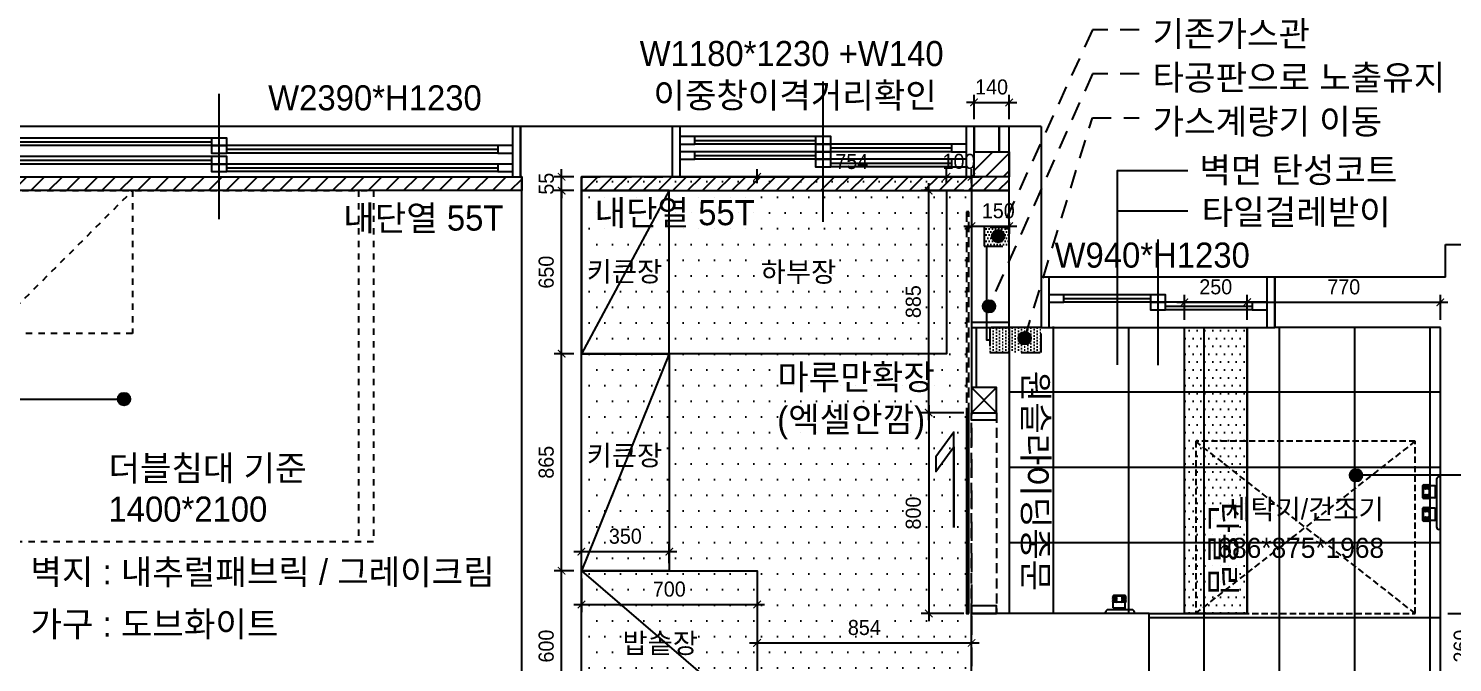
# Model space of a CAD drawing. Header units: inches. Extents: x 4374 to 164780, y 597 to 50243.
# Drawn here: x 9867 to 15540, y 30355 to 32881 of the extents above; entities that cross this region are included whole.
import ezdxf

# ---------------------------------------------------------------- set-up
doc = ezdxf.new("R2010")
doc.units = ezdxf.units.IN
doc.header["$LTSCALE"] = 50
doc.header["$MEASUREMENT"] = 0
doc.header["$PDSIZE"] = 700.071425
for name, pattern in [('DASHED', [0.75, 0.5, -0.25]), ('DASHEDX2', [1.5, 1, -0.5]), ('DH-HID2', [1.2, 0.8, -0.4]), ('HID', [2.5, 1.5, -1]), ('HID2', [1, 0.5, -0.5])]:
    doc.linetypes.add(name, pattern=pattern)
for name, color, linetype in [('0-ELC TEXT', 7, 'Continuous'), ('03-WAL NEW', 3, 'Continuous'), ('04-WIN', 4, 'Continuous'), ('06-FUR', 6, 'Continuous'), ('07-DIM WAL', 5, 'Continuous'), ('08-HAT', 8, 'Continuous'), ('3.기호.계단선', 30, 'Continuous'), ('CO-DOOR', 8, 'Continuous'), ('fin', 5, 'Continuous'), ('FUR', 8, 'DASHED'), ('Layer 1', 7, 'Continuous'), ('도면층2', 2, 'Continuous'), ('도면층4', 4, 'Continuous'), ('도면층5', 5, 'Continuous')]:
    doc.layers.add(name, color=color, linetype=linetype)
doc.styles.add('HY 울릉도 L', font='')
doc.styles.add('코레일둥고', font='Korail_Round_Gothic_Medium.ttf')
doc.styles.get('HY 울릉도 L').set_extended_font_data('HY울릉도L')
doc.dimstyles.new('30', dxfattribs={"dimscale": 30, "dimtxt": 2, "dimasz": 1, "dimexe": 1, "dimexo": 1, "dimgap": 1, "dimtad": 1, "dimdec": 0, "dimrnd": 0.05, "dimdsep": 46, "dimlunit": 6, "dimtxsty": 'HY 울릉도 L', "dimblk": 'ARCHTICK', "dimcen": 2.5, "dimdle": 1, "dimclrd": 133, "dimclre": 133, "dimclrt": 30, "dimadec": 0, "dimazin": 0, "dimtfac": 1, "dimtdec": 0, "dimtix": 1, "dimtmove": 2, "dimatfit": 3, "dimldrblk": 'ARCHTICK', "dimfxl": 0, "dimlwd": -1, "dimlwe": -1, "dimarcsym": 0})
pattern_1 = [(45, (25350.41, 14333.41), (-35.35534, 35.35534), [])]

# ---------------------------------------------------------------- blocks, each defined once
blk = doc.blocks.new('A$C004A4CAE')
at = {"layer": 'fin', "color": 6}
for p, q in [((36, 69), (36, 70)), ((84, 69), (36, 69)), ((51, 63), (36, 63)), ((51, 57), (36, 57)), ((82, 72), (38, 72)), ((84, 63), (69, 63)), ((84, 57), (69, 57)), ((84, 69), (84, 70)), ((126, 69), (126, 70)), ((174, 69), (126, 69)), ((141, 63), (126, 63)), ((141, 57), (126, 57)), ((172, 72), (128, 72)), ((174, 63), (159, 63)), ((174, 57), (159, 57)), ((174, 69), (174, 70)), ((0, 0), (0, 5)), ((200, 15), (10, 15)), ((51, 51), (36, 51)), ((36, 23), (36, 45)), ((84, 45), (36, 45)), ((82, 21), (38, 21)), ((43, 15), (43, 21)), ((84, 51), (69, 51)), ((77, 15), (77, 21)), ((84, 23), (84, 45)), ((141, 51), (126, 51)), ((174, 45), (126, 45)), ((126, 23), (126, 45)), ((172, 21), (128, 21)), ((133, 15), (133, 21)), ((174, 51), (159, 51)), ((167, 15), (167, 21)), ((174, 23), (174, 45)), ((210, 0), (210, 5))]:
    blk.add_line(p, q, dxfattribs=at)
for centre, radius, start, end in [((36, 66), 3, 90, 270), ((36, 60), 3, 90, 270), ((36, 54), 3, 90, 270), ((38, 70), 2, 90, 180), ((51, 66), 3, 90, 270), ((51, 60), 3, 90, 270), ((51, 54), 3, 90, 270), ((69, 66), 3, 270, 90), ((69, 60), 3, 270, 90), ((69, 54), 3, 270, 90), ((82, 70), 2, 0, 90), ((84, 66), 3, 270, 90), ((84, 60), 3, 270, 90), ((84, 54), 3, 270, 90), ((126, 66), 3, 90, 270), ((126, 60), 3, 90, 270), ((126, 54), 3, 90, 270), ((128, 70), 2, 90, 180), ((141, 66), 3, 90, 270), ((141, 60), 3, 90, 270), ((141, 54), 3, 90, 270), ((159, 66), 3, 270, 90), ((159, 60), 3, 270, 90), ((159, 54), 3, 270, 90), ((172, 70), 2, 0, 90), ((174, 66), 3, 270, 90), ((174, 60), 3, 270, 90), ((174, 54), 3, 270, 90), ((10, 5), 10, 90, 180), ((36, 48), 3, 90, 270), ((38, 23), 2, 180, 270), ((51, 48), 3, 90, 270), ((69, 48), 3, 270, 90), ((82, 23), 2, 270, 0), ((84, 48), 3, 270, 90), ((126, 48), 3, 90, 270), ((128, 23), 2, 180, 270), ((141, 48), 3, 90, 270), ((159, 48), 3, 270, 90), ((172, 23), 2, 270, 0), ((174, 48), 3, 270, 90), ((200, 5), 10, 0, 90)]:
    blk.add_arc(centre, radius, start, end, dxfattribs=at)
blk = doc.blocks.new('floor')
at = {"layer": 'fin', "color": 6}
for p, q in [((-35932.6, 9946.2), (-35932.6, 9947.2)), ((-35884.6, 9946.2), (-35932.6, 9946.2)), ((-35917.6, 9940.2), (-35932.6, 9940.2)), ((-35917.6, 9934.2), (-35932.6, 9934.2)), ((-35917.6, 9928.2), (-35932.6, 9928.2)), ((-35886.6, 9949.2), (-35930.6, 9949.2)), ((-35884.6, 9940.2), (-35899.6, 9940.2)), ((-35884.6, 9934.2), (-35899.6, 9934.2)), ((-35884.6, 9928.2), (-35899.6, 9928.2)), ((-35884.6, 9946.2), (-35884.6, 9947.2)), ((-35963, 9877.2), (-35963, 9882.2)), ((-35858.6, 9892.2), (-35953, 9892.2)), ((-35884.6, 9922.2), (-35932.6, 9922.2)), ((-35932.6, 9900.2), (-35932.6, 9922.2)), ((-35886.6, 9898.2), (-35930.6, 9898.2)), ((-35925.6, 9892.2), (-35925.6, 9898.2)), ((-35891.6, 9892.2), (-35891.6, 9898.2)), ((-35884.6, 9900.2), (-35884.6, 9922.2)), ((-35848.6, 9877.2), (-35848.6, 9882.2))]:
    blk.add_line(p, q, dxfattribs=at)
for centre, radius, start, end in [((-35932.6, 9943.2), 3, 90, 270), ((-35932.6, 9937.2), 3, 90, 270), ((-35932.6, 9931.2), 3, 90, 270), ((-35932.6, 9925.2), 3, 90, 270), ((-35930.6, 9947.2), 2, 90, 180), ((-35917.6, 9943.2), 3, 90, 270), ((-35917.6, 9937.2), 3, 90, 270), ((-35917.6, 9931.2), 3, 90, 270), ((-35917.6, 9925.2), 3, 90, 270), ((-35899.6, 9943.2), 3, 270, 90), ((-35899.6, 9937.2), 3, 270, 90), ((-35899.6, 9931.2), 3, 270, 90), ((-35899.6, 9925.2), 3, 270, 90), ((-35886.6, 9947.2), 2, 0, 90), ((-35884.6, 9943.2), 3, 270, 90), ((-35884.6, 9937.2), 3, 270, 90), ((-35884.6, 9931.2), 3, 270, 90), ((-35884.6, 9925.2), 3, 270, 90), ((-35953, 9882.2), 10, 90, 180), ((-35930.6, 9900.2), 2, 180, 270), ((-35886.6, 9900.2), 2, 270, 0), ((-35858.6, 9882.2), 10, 0, 90)]:
    blk.add_arc(centre, radius, start, end, dxfattribs=at)
at = {"layer": 'Layer 1'}
for p, q in [((-36347.4, 11017.2), (-36347.4, 9877.2)), ((-35399.4, 9877.2), (-35399.4, 11017.2)), ((-35789.4, 9877.2), (-35399.4, 9877.2))]:
    blk.add_line(p, q, dxfattribs=at)
at = {"layer": '도면층2'}
for p, q in [((-37689.4, 11817.2), (-38294.4, 11817.2)), ((-38294.4, 11817.2), (-38294.4, 11617.2)), ((-37689.4, 11817.2), (-37689.4, 11617.2)), ((-36219.4, 11817.2), (-36347.4, 11817.2)), ((-36347.4, 11017.2), (-36347.4, 11817.2)), ((-36219.4, 11817.2), (-36219.4, 11017.2)), ((-38289.4, 11617.2), (-38294.4, 11617.2)), ((-38289.4, 8977.2), (-38289.4, 11617.2)), ((-37689.4, 11617.2), (-38051.4, 11617.2)), ((-38051.4, 8977.2), (-38051.4, 11617.2)), ((-34609.4, 11347.2), (-34609.4, 11347.2)), ((-34609.4, 11347.2), (-34429.4, 11347.2)), ((-34609.4, 11217.2), (-34609.4, 11347.2)), ((-34609.4, 11217.2), (-35289.4, 11217.2)), ((-35289.4, 11217.2), (-35289.4, 11017.2)), ((-36219.4, 11017.2), (-36347.4, 11017.2)), ((-34629.4, 11017.2), (-35289.4, 11017.2)), ((-34629.4, 9617.2), (-34629.4, 11017.2)), ((-35789.4, 9877.2), (-36497.4, 9877.2)), ((-36497.4, 9327.2), (-36497.4, 9877.2)), ((-35789.4, 9617.2), (-35789.4, 9877.2))]:
    blk.add_line(p, q, dxfattribs=at)
at = {"layer": '도면층4'}
for p, q in [((-37088.4, 11497.2), (-37088.4, 11997.2)), ((-39494.4, 11448), (-39494.4, 11948)), ((-37088.4, 11437.2), (-37088.4, 11937.2)), ((-38294.4, 11817.2), (-40694.4, 11817.2)), ((-38324.4, 11617.2), (-38324.4, 11817.2)), ((-38294.4, 11617.2), (-38294.4, 11817.2)), ((-36487.4, 11817.2), (-37689.4, 11817.2)), ((-37689.4, 11817.2), (-37689.4, 11617.2)), ((-37659.4, 11817.2), (-37659.4, 11617.2)), ((-36517.4, 11617.2), (-36517.4, 11817.2)), ((-36487.4, 11617.2), (-36487.4, 11817.2)), ((-40604.4, 11756.8), (-39524.4, 11756.8)), ((-37599.4, 11762.2), (-37118.4, 11762.2)), ((-39464.4, 11726.8), (-38384.4, 11726.8)), ((-37599.4, 11702.2), (-37118.4, 11702.2)), ((-37058.4, 11732.2), (-36577.4, 11732.2)), ((-40604.4, 11683), (-39524.4, 11683)), ((-39464.4, 11653), (-38384.4, 11653)), ((-37058.4, 11672.2), (-36577.4, 11672.2)), ((-40694.4, 11617.2), (-38294.4, 11617.2)), ((-37689.4, 11617.2), (-36487.4, 11617.2)), ((-35754.4, 10867.2), (-35754.4, 11367.2)), ((-35289.4, 11217.2), (-36219.4, 11217.2)), ((-36219.4, 11217.2), (-36219.4, 11017.2)), ((-36189.4, 11217.2), (-36189.4, 11017.2)), ((-35319.4, 11017.2), (-35319.4, 11217.2)), ((-35289.4, 11017.2), (-35289.4, 11217.2)), ((-36129.4, 11132.2), (-35784.4, 11132.2)), ((-35724.4, 11102.2), (-35379.4, 11102.2)), ((-36219.4, 11017.2), (-35289.4, 11017.2))]:
    blk.add_line(p, q, dxfattribs=at)
for points in [[(-36487.4, 11717.2), (-36387.4, 11717.2), (-36387.4, 11817.2), (-36487.4, 11817.2)], [(-36387.4, 11717.2), (-36347.4, 11717.2), (-36347.4, 11817.2), (-36387.4, 11817.2)], [(-39524.4, 11771.8), (-39524.4, 11741.8), (-39464.4, 11741.8), (-39464.4, 11771.8)], [(-37659.4, 11777.2), (-37659.4, 11747.2), (-37599.4, 11747.2), (-37599.4, 11777.2)], [(-37118.4, 11777.2), (-37118.4, 11747.2), (-37058.4, 11747.2), (-37058.4, 11777.2)], [(-37118.4, 11747.2), (-37118.4, 11717.2), (-37058.4, 11717.2), (-37058.4, 11747.2)], [(-36577.4, 11747.2), (-36577.4, 11717.2), (-36517.4, 11717.2), (-36517.4, 11747.2)], [(-39524.4, 11741.8), (-39524.4, 11711.8), (-39464.4, 11711.8), (-39464.4, 11741.8)], [(-39524.4, 11698), (-39524.4, 11668), (-39464.4, 11668), (-39464.4, 11698)], [(-38384.4, 11741.8), (-38384.4, 11711.8), (-38324.4, 11711.8), (-38324.4, 11741.8)], [(-37659.4, 11717.2), (-37659.4, 11687.2), (-37599.4, 11687.2), (-37599.4, 11717.2)], [(-37118.4, 11717.2), (-37118.4, 11687.2), (-37058.4, 11687.2), (-37058.4, 11717.2)], [(-37118.4, 11687.2), (-37118.4, 11657.2), (-37058.4, 11657.2), (-37058.4, 11687.2)], [(-36577.4, 11687.2), (-36577.4, 11657.2), (-36517.4, 11657.2), (-36517.4, 11687.2)], [(-39524.4, 11668), (-39524.4, 11638), (-39464.4, 11638), (-39464.4, 11668)], [(-38384.4, 11668), (-38384.4, 11638), (-38324.4, 11638), (-38324.4, 11668)], [(-36189.4, 11147.2), (-36189.4, 11117.2), (-36129.4, 11117.2), (-36129.4, 11147.2)], [(-35784.4, 11147.2), (-35784.4, 11117.2), (-35724.4, 11117.2), (-35724.4, 11147.2)], [(-35784.4, 11117.2), (-35784.4, 11087.2), (-35724.4, 11087.2), (-35724.4, 11117.2)], [(-35379.4, 11117.2), (-35379.4, 11087.2), (-35319.4, 11087.2), (-35319.4, 11117.2)]]:
    blk.add_lwpolyline(points, close=True, dxfattribs=at)
at = {"layer": '도면층5'}
for p, q in [((-39524.4, 11771.8), (-40604.4, 11771.8)), ((-37118.4, 11777.2), (-37599.4, 11777.2)), ((-37118.4, 11747.2), (-37599.4, 11747.2)), ((-36577.4, 11747.2), (-37058.4, 11747.2)), ((-39524.4, 11741.8), (-40604.4, 11741.8)), ((-39524.4, 11698), (-40604.4, 11698)), ((-38384.4, 11741.8), (-39464.4, 11741.8)), ((-38384.4, 11711.8), (-39464.4, 11711.8)), ((-37118.4, 11717.2), (-37599.4, 11717.2)), ((-37118.4, 11687.2), (-37599.4, 11687.2)), ((-36577.4, 11717.2), (-37058.4, 11717.2)), ((-36577.4, 11687.2), (-37058.4, 11687.2)), ((-39524.4, 11668), (-40604.4, 11668)), ((-38384.4, 11668), (-39464.4, 11668)), ((-38384.4, 11638), (-39464.4, 11638)), ((-36577.4, 11657.2), (-37058.4, 11657.2)), ((-35784.4, 11147.2), (-36129.4, 11147.2)), ((-35784.4, 11117.2), (-36129.4, 11117.2)), ((-35379.4, 11117.2), (-35724.4, 11117.2)), ((-35379.4, 11087.2), (-35724.4, 11087.2))]:
    blk.add_line(p, q, dxfattribs=at)
at = {"rotation": 90}
blk.add_blockref('A$C004A4CAE', (-34629.4, 10212.2), dxfattribs=at)
blk = doc.blocks.new('_ArchTick')
at = {"color": 0, "linetype": 'ByBlock', "const_width": 0.15}
blk.add_lwpolyline([(-0.5, -0.5), (0.5, 0.5)], dxfattribs=at)
blk = doc.blocks.new('*D241')
at = {"color": 133}
for p, q in [((13633.9, 32586.4), (13603.9, 32586.4)), ((13633.9, 32520.1), (13633.9, 32616.4)), ((13633.9, 32586.4), (13773.9, 32586.4)), ((13773.9, 32520.1), (13773.9, 32616.4)), ((13773.9, 32586.4), (13803.9, 32586.4))]:
    blk.add_line(p, q, dxfattribs=at)
at = {"layer": 'Defpoints', "color": 0}
for p in [(13773.9, 32586.4), (13633.9, 32490.1), (13773.9, 32490.1)]:
    blk.add_point(p, dxfattribs=at)
at = {"color": 133, "xscale": 30, "yscale": 30, "zscale": 30}
blk.add_blockref('_ArchTick', (13633.9, 32586.4), dxfattribs=at)
at = {"color": 133, "xscale": 30, "yscale": 30, "zscale": 30, "rotation": 180}
blk.add_blockref('_ArchTick', (13773.9, 32586.4), dxfattribs=at)
at = {"color": 30, "insert": (13703.9, 32647.7), "char_height": 60, "attachment_point": 5, "style": 'HY 울릉도 L'}
blk.add_mtext('140', dxfattribs=at)
blk = doc.blocks.new('*D242')
at = {"layer": '07-DIM WAL', "color": 133}
for p, q in [((13623.9, 32108.9), (13623.9, 32063.1)), ((13773.9, 32108.9), (13773.9, 32063.1)), ((13593.9, 32093.1), (13803.9, 32093.1))]:
    blk.add_line(p, q, dxfattribs=at)
at = {"layer": 'Defpoints', "color": 0}
for p in [(13623.9, 32138.9), (13773.9, 32138.9), (13773.9, 32093.1)]:
    blk.add_point(p, dxfattribs=at)
at = {"layer": '07-DIM WAL', "color": 133, "xscale": 30, "yscale": 30, "zscale": 30, "rotation": 180}
blk.add_blockref('_ArchTick', (13623.9, 32093.1), dxfattribs=at)
at = {"layer": '07-DIM WAL', "color": 133, "xscale": 30, "yscale": 30, "zscale": 30}
blk.add_blockref('_ArchTick', (13773.9, 32093.1), dxfattribs=at)
at = {"layer": '07-DIM WAL', "color": 30, "insert": (13730.6, 32154.4), "char_height": 60, "attachment_point": 5, "style": 'HY 울릉도 L'}
blk.add_mtext('150', dxfattribs=at)
blk = doc.blocks.new('*D325')
at = {"layer": '07-DIM WAL', "color": 133}
for p, q in [((13453.5, 31380.1), (13453.5, 30520.1)), ((13593.9, 31350.1), (13423.5, 31350.1)), ((13593.9, 30550.1), (13423.5, 30550.1))]:
    blk.add_line(p, q, dxfattribs=at)
at = {"layer": 'Defpoints', "color": 0}
for p in [(13623.9, 31350.1), (13453.5, 30550.1), (13623.9, 30550.1)]:
    blk.add_point(p, dxfattribs=at)
at = {"layer": '07-DIM WAL', "color": 133, "xscale": 30, "yscale": 30, "zscale": 30}
for p, rotation in [((13453.5, 31350.1), 90), ((13453.5, 30550.1), 270)]:
    blk.add_blockref('_ArchTick', p, dxfattribs=dict(at, rotation=rotation))
at = {"layer": '07-DIM WAL', "color": 30, "insert": (13392.2, 30950.1), "char_height": 60, "attachment_point": 5, "rotation": 90, "style": 'HY 울릉도 L'}
blk.add_mtext('800', dxfattribs=at)
blk = doc.blocks.new('*D326')
at = {"layer": '07-DIM WAL', "color": 133}
for p, q in [((13593.9, 32235.1), (13423.5, 32235.1)), ((13453.5, 31320.1), (13453.5, 32265.1)), ((13593.9, 31350.1), (13423.5, 31350.1))]:
    blk.add_line(p, q, dxfattribs=at)
at = {"layer": 'Defpoints', "color": 0}
for p in [(13453.5, 32235.1), (13623.9, 32235.1), (13623.9, 31350.1)]:
    blk.add_point(p, dxfattribs=at)
at = {"layer": '07-DIM WAL', "color": 133, "xscale": 30, "yscale": 30, "zscale": 30}
for p, rotation in [((13453.5, 32235.1), 90), ((13453.5, 31350.1), 270)]:
    blk.add_blockref('_ArchTick', p, dxfattribs=dict(at, rotation=rotation))
at = {"layer": '07-DIM WAL', "color": 30, "insert": (13392.2, 31792.6), "char_height": 60, "attachment_point": 5, "rotation": 90, "style": 'HY 울릉도 L'}
blk.add_mtext('885', dxfattribs=at)
blk = doc.blocks.new('*D327')
at = {"layer": '07-DIM WAL', "color": 133}
for p, q in [((12739.9, 30432.6), (13653.9, 30432.6)), ((12769.9, 30412.6), (12769.9, 30402.6))]:
    blk.add_line(p, q, dxfattribs=at)
at = {"layer": 'Defpoints', "color": 0}
for p in [(12769.9, 30442.6), (13623.9, 30432.6), (13623.9, 30432.6)]:
    blk.add_point(p, dxfattribs=at)
at = {"layer": '07-DIM WAL', "color": 133, "xscale": 30, "yscale": 30, "zscale": 30, "rotation": 180}
blk.add_blockref('_ArchTick', (12769.9, 30432.6), dxfattribs=at)
at = {"layer": '07-DIM WAL', "color": 133, "xscale": 30, "yscale": 30, "zscale": 30}
blk.add_blockref('_ArchTick', (13623.9, 30432.6), dxfattribs=at)
at = {"layer": '07-DIM WAL', "color": 30, "insert": (13196.9, 30493.9), "char_height": 60, "attachment_point": 5, "style": 'HY 울릉도 L'}
blk.add_mtext('854', dxfattribs=at)
blk = doc.blocks.new('*D328')
at = {"layer": '07-DIM WAL', "color": 133}
for p, q in [((12039.9, 32290.1), (11961.1, 32290.1)), ((11991.1, 32290.1), (11991.1, 32320.1)), ((11991.1, 32235.1), (11991.1, 32290.1)), ((12039.9, 32235.1), (11961.1, 32235.1)), ((11991.1, 32235.1), (11991.1, 32205.1))]:
    blk.add_line(p, q, dxfattribs=at)
at = {"layer": 'Defpoints', "color": 0}
for p in [(11991.1, 32290.1), (12069.9, 32290.1), (12069.9, 32235.1)]:
    blk.add_point(p, dxfattribs=at)
at = {"layer": '07-DIM WAL', "color": 133, "xscale": 30, "yscale": 30, "zscale": 30}
for p, rotation in [((11991.1, 32290.1), 270), ((11991.1, 32235.1), 90)]:
    blk.add_blockref('_ArchTick', p, dxfattribs=dict(at, rotation=rotation))
at = {"layer": '07-DIM WAL', "color": 30, "insert": (11930.4, 32262.6), "char_height": 60, "attachment_point": 5, "rotation": 90, "style": 'HY 울릉도 L'}
blk.add_mtext('55', dxfattribs=at)
blk = doc.blocks.new('*D329')
at = {"layer": '07-DIM WAL', "color": 133}
for p, q in [((13523.9, 32290.1), (13493.9, 32290.1)), ((13523.9, 32265.1), (13523.9, 32320.1)), ((13523.9, 32290.1), (13623.9, 32290.1)), ((13623.9, 32265.1), (13623.9, 32320.1)), ((13623.9, 32290.1), (13653.9, 32290.1))]:
    blk.add_line(p, q, dxfattribs=at)
at = {"layer": 'Defpoints', "color": 0}
for p in [(13623.9, 32290.1), (13523.9, 32235.1), (13623.9, 32235.1)]:
    blk.add_point(p, dxfattribs=at)
at = {"layer": '07-DIM WAL', "color": 133, "xscale": 30, "yscale": 30, "zscale": 30}
blk.add_blockref('_ArchTick', (13523.9, 32290.1), dxfattribs=at)
at = {"layer": '07-DIM WAL', "color": 133, "xscale": 30, "yscale": 30, "zscale": 30, "rotation": 180}
blk.add_blockref('_ArchTick', (13623.9, 32290.1), dxfattribs=at)
at = {"layer": '07-DIM WAL', "color": 30, "insert": (13573.9, 32351.3), "char_height": 60, "attachment_point": 5, "style": 'HY 울릉도 L'}
blk.add_mtext('100', dxfattribs=at)
blk = doc.blocks.new('*D330')
at = {"layer": '07-DIM WAL', "color": 133}
for p, q in [((13553.9, 32290.1), (12739.9, 32290.1)), ((12769.9, 32265.1), (12769.9, 32320.1)), ((13523.9, 32265.1), (13523.9, 32320.1))]:
    blk.add_line(p, q, dxfattribs=at)
at = {"layer": 'Defpoints', "color": 0}
for p in [(12769.9, 32290.1), (12769.9, 32235.1), (13523.9, 32235.1)]:
    blk.add_point(p, dxfattribs=at)
at = {"layer": '07-DIM WAL', "color": 133, "xscale": 30, "yscale": 30, "zscale": 30, "rotation": 180}
blk.add_blockref('_ArchTick', (12769.9, 32290.1), dxfattribs=at)
at = {"layer": '07-DIM WAL', "color": 133, "xscale": 30, "yscale": 30, "zscale": 30}
blk.add_blockref('_ArchTick', (13523.9, 32290.1), dxfattribs=at)
at = {"layer": '07-DIM WAL', "color": 30, "insert": (13146.9, 32350.7), "char_height": 60, "attachment_point": 5, "style": 'HY 울릉도 L'}
blk.add_mtext('754', dxfattribs=at)
blk = doc.blocks.new('*D331')
at = {"layer": '07-DIM WAL', "color": 133}
for p, q in [((14441.9, 31790.1), (14751.9, 31790.1)), ((14471.9, 31720.1), (14471.9, 31820.1)), ((14721.9, 31720.1), (14721.9, 31820.1))]:
    blk.add_line(p, q, dxfattribs=at)
at = {"layer": 'Defpoints', "color": 0}
for p in [(14721.9, 31790.1), (14471.9, 31690.1), (14721.9, 31690.1)]:
    blk.add_point(p, dxfattribs=at)
at = {"layer": '07-DIM WAL', "color": 133, "xscale": 30, "yscale": 30, "zscale": 30, "rotation": 180}
blk.add_blockref('_ArchTick', (14471.9, 31790.1), dxfattribs=at)
at = {"layer": '07-DIM WAL', "color": 133, "xscale": 30, "yscale": 30, "zscale": 30}
blk.add_blockref('_ArchTick', (14721.9, 31790.1), dxfattribs=at)
at = {"layer": '07-DIM WAL', "color": 30, "insert": (14596.9, 31851.4), "char_height": 60, "attachment_point": 5, "style": 'HY 울릉도 L'}
blk.add_mtext('250', dxfattribs=at)
blk = doc.blocks.new('*D332')
at = {"layer": '07-DIM WAL', "color": 133}
for p, q in [((14691.9, 31790.1), (15521.9, 31790.1)), ((14721.9, 31720.1), (14721.9, 31820.1)), ((15491.9, 31720.1), (15491.9, 31820.1))]:
    blk.add_line(p, q, dxfattribs=at)
at = {"layer": 'Defpoints', "color": 0}
for p in [(15491.9, 31790.1), (14721.9, 31690.1), (15491.9, 31690.1)]:
    blk.add_point(p, dxfattribs=at)
at = {"layer": '07-DIM WAL', "color": 133, "xscale": 30, "yscale": 30, "zscale": 30, "rotation": 180}
blk.add_blockref('_ArchTick', (14721.9, 31790.1), dxfattribs=at)
at = {"layer": '07-DIM WAL', "color": 133, "xscale": 30, "yscale": 30, "zscale": 30}
blk.add_blockref('_ArchTick', (15491.9, 31790.1), dxfattribs=at)
at = {"layer": '07-DIM WAL', "color": 30, "insert": (15106.9, 31851.3), "char_height": 60, "attachment_point": 5, "style": 'HY 울릉도 L'}
blk.add_mtext('770', dxfattribs=at)
blk = doc.blocks.new('*D333')
at = {"layer": '3.기호.계단선', "color": 133}
for p, q in [((15636.3, 30580.1), (15636.3, 30260.1)), ((15521.9, 30550.1), (15666.3, 30550.1)), ((15521.9, 30290.1), (15666.3, 30290.1))]:
    blk.add_line(p, q, dxfattribs=at)
at = {"layer": 'Defpoints', "color": 0}
for p in [(15491.9, 30550.1), (15491.9, 30290.1), (15636.3, 30290.1)]:
    blk.add_point(p, dxfattribs=at)
at = {"layer": '3.기호.계단선', "color": 133, "xscale": 30, "yscale": 30, "zscale": 30}
for p, rotation in [((15636.3, 30550.1), 90), ((15636.3, 30290.1), 270)]:
    blk.add_blockref('_ArchTick', p, dxfattribs=dict(at, rotation=rotation))
at = {"layer": '3.기호.계단선', "color": 30, "insert": (15575, 30420.1), "char_height": 60, "attachment_point": 5, "rotation": 90, "style": 'HY 울릉도 L'}
blk.add_mtext('260', dxfattribs=at)
blk = doc.blocks.new('*D452')
at = {"layer": '3.기호.계단선', "color": 133}
for p, q in [((11991.1, 30090.1), (11991.1, 30750.1)), ((12039.9, 30720.1), (11961.1, 30720.1)), ((12039.9, 30120.1), (11961.1, 30120.1))]:
    blk.add_line(p, q, dxfattribs=at)
at = {"layer": 'Defpoints', "color": 0}
for p in [(11991.1, 30720.1), (12069.9, 30720.1), (12069.9, 30120.1)]:
    blk.add_point(p, dxfattribs=at)
at = {"layer": '3.기호.계단선', "color": 133, "xscale": 30, "yscale": 30, "zscale": 30}
for p, rotation in [((11991.1, 30720.1), 90), ((11991.1, 30120.1), 270)]:
    blk.add_blockref('_ArchTick', p, dxfattribs=dict(at, rotation=rotation))
at = {"layer": '3.기호.계단선', "color": 30, "insert": (11929.8, 30420.1), "char_height": 60, "attachment_point": 5, "rotation": 90, "style": 'HY 울릉도 L'}
blk.add_mtext('600', dxfattribs=at)
blk = doc.blocks.new('*D453')
at = {"layer": '3.기호.계단선', "color": 133}
for p, q in [((11991.1, 30690.1), (11991.1, 31615.2)), ((12040, 31585.2), (11961.1, 31585.2)), ((12039.9, 30720.1), (11961.1, 30720.1))]:
    blk.add_line(p, q, dxfattribs=at)
at = {"layer": 'Defpoints', "color": 0}
for p in [(11991.1, 31585.2), (12070, 31585.2), (12069.9, 30720.1)]:
    blk.add_point(p, dxfattribs=at)
at = {"layer": '3.기호.계단선', "color": 133, "xscale": 30, "yscale": 30, "zscale": 30}
for p, rotation in [((11991.1, 31585.2), 90), ((11991.1, 30720.1), 270)]:
    blk.add_blockref('_ArchTick', p, dxfattribs=dict(at, rotation=rotation))
at = {"layer": '3.기호.계단선', "color": 30, "insert": (11929.8, 31152.6), "char_height": 60, "attachment_point": 5, "rotation": 90, "style": 'HY 울릉도 L'}
blk.add_mtext('865', dxfattribs=at)
blk = doc.blocks.new('*D454')
at = {"layer": '3.기호.계단선', "color": 133}
for p, q in [((12039.9, 32235.1), (11961.1, 32235.1)), ((11991.1, 31555.2), (11991.1, 32265.1)), ((12039.9, 31585.2), (11961.1, 31585.2))]:
    blk.add_line(p, q, dxfattribs=at)
at = {"layer": 'Defpoints', "color": 0}
for p in [(11991.1, 32235.1), (12069.9, 32235.1), (12069.9, 31585.2)]:
    blk.add_point(p, dxfattribs=at)
at = {"layer": '3.기호.계단선', "color": 133, "xscale": 30, "yscale": 30, "zscale": 30}
for p, rotation in [((11991.1, 32235.1), 90), ((11991.1, 31585.2), 270)]:
    blk.add_blockref('_ArchTick', p, dxfattribs=dict(at, rotation=rotation))
at = {"layer": '3.기호.계단선', "color": 30, "insert": (11929.8, 31910.1), "char_height": 60, "attachment_point": 5, "rotation": 90, "style": 'HY 울릉도 L'}
blk.add_mtext('650', dxfattribs=at)
blk = doc.blocks.new('*D455')
at = {"layer": '3.기호.계단선', "color": 133}
for p, q in [((12069.9, 30750.1), (12069.9, 30826.4)), ((12419.9, 30750.1), (12419.9, 30826.4)), ((12449.9, 30796.4), (12039.9, 30796.4))]:
    blk.add_line(p, q, dxfattribs=at)
at = {"layer": 'Defpoints', "color": 0}
for p in [(12069.9, 30796.4), (12069.9, 30720.1), (12419.9, 30720.1)]:
    blk.add_point(p, dxfattribs=at)
at = {"layer": '3.기호.계단선', "color": 133, "xscale": 30, "yscale": 30, "zscale": 30, "rotation": 180}
blk.add_blockref('_ArchTick', (12069.9, 30796.4), dxfattribs=at)
at = {"layer": '3.기호.계단선', "color": 133, "xscale": 30, "yscale": 30, "zscale": 30}
blk.add_blockref('_ArchTick', (12419.9, 30796.4), dxfattribs=at)
at = {"layer": '3.기호.계단선', "color": 30, "insert": (12244.9, 30857.7), "char_height": 60, "attachment_point": 5, "style": 'HY 울릉도 L'}
blk.add_mtext('350', dxfattribs=at)
blk = doc.blocks.new('*D456')
at = {"layer": '3.기호.계단선', "color": 133}
for p, q in [((12069.9, 30690.1), (12069.9, 30555.7)), ((12769.9, 30690.1), (12769.9, 30555.7)), ((12039.9, 30585.7), (12799.9, 30585.7))]:
    blk.add_line(p, q, dxfattribs=at)
at = {"layer": 'Defpoints', "color": 0}
for p in [(12069.9, 30720.1), (12769.9, 30720.1), (12769.9, 30585.7)]:
    blk.add_point(p, dxfattribs=at)
at = {"layer": '3.기호.계단선', "color": 133, "xscale": 30, "yscale": 30, "zscale": 30, "rotation": 180}
blk.add_blockref('_ArchTick', (12069.9, 30585.7), dxfattribs=at)
at = {"layer": '3.기호.계단선', "color": 133, "xscale": 30, "yscale": 30, "zscale": 30}
blk.add_blockref('_ArchTick', (12769.9, 30585.7), dxfattribs=at)
at = {"layer": '3.기호.계단선', "color": 30, "insert": (12419.9, 30646.9), "char_height": 60, "attachment_point": 5, "style": 'HY 울릉도 L'}
blk.add_mtext('700', dxfattribs=at)
blk = doc.blocks.new('2400X1080_P2_')
at = {"color": 8, "linetype": 'HID2'}
for p, q in [((-2040.2, -1400), (-2040.2, 0)), ((-569.9, -830.1), (-569.9, 0)), ((-59.8, -1400), (-59.8, 0)), ((-446.3, -175.4), (-536.2, -85.5)), ((-86.2, -85.5), (-176.3, -175.4)), ((-446.3, -595.6), (-536.2, -685.5)), ((-176.3, -595.6), (-86.2, -685.5)), ((-446.3, -804.4), (-536.2, -714.5)), ((-176.3, -804.4), (-86.2, -714.5)), ((-446.3, -1224.6), (-536.2, -1314.5)), ((-86.2, -1314.5), (-176.3, -1224.6))]:
    blk.add_line(p, q, dxfattribs=at)
for points in [[(0, 0), (0, -1400), (-2100, -1400), (-2100, 0)], [(-86.2, -685.5), (-536.2, -685.5), (-536.2, -85.5), (-86.2, -85.5)], [(-446.3, -595.6), (-446.3, -175.4), (-176.3, -175.4), (-176.3, -595.6)], [(-86.2, -714.5), (-536.2, -714.5), (-536.2, -1314.5), (-86.2, -1314.5)], [(-1140, -830.1), (-569.9, -830.1), (-1140, -1400)], [(-446.3, -804.4), (-446.3, -1224.6), (-176.3, -1224.6), (-176.3, -804.4)]]:
    blk.add_lwpolyline(points, close=True, dxfattribs=at)

msp = doc.modelspace()

# ---------------------------------------------------------------- hatches: boundary and pattern name
at = {"layer": '0-ELC TEXT'}
h = msp.add_hatch(color=256, dxfattribs=at)
h.dxf.hatch_style = 1
edge = h.paths.add_edge_path()
edge.add_arc((10247.9, 31404.4), 25, 180, 540, ccw=False)
h = msp.add_hatch(color=256, dxfattribs=at)
h.dxf.hatch_style = 1
edge = h.paths.add_edge_path()
edge.add_arc((15155.5, 31100.8), 25, 0, 360)
at = {"layer": '03-WAL NEW'}
h = msp.add_hatch(dxfattribs=at)
h.set_pattern_fill('_USER', color=8, scale=50, angle=45, pattern_type=0)
h.set_pattern_definition(pattern_1)
h.paths.add_polyline_path([(13633.9, 32290.1), (13633.9, 32390.1), (13773.9, 32390.1), (13773.9, 32290.1)])
h = msp.add_hatch(dxfattribs=at)
h.set_pattern_fill('DOTS', color=8, scale=1000)
h.set_pattern_definition([(0, (25350.41, 14333.41), (31.25, 62.5), [0, -62.5])])
h.paths.add_polyline_path([(13623.9, 30000.1), (12069.9, 30000.1), (12069.9, 32290.1), (13623.9, 32290.1)])
at = {"layer": '08-HAT'}
h = msp.add_hatch(dxfattribs=at)
h.set_pattern_fill('_USER', color=256, scale=300, double=1, pattern_type=0)
h.set_pattern_definition([(0, (25350.4, 14333.4), (0, 300), []), (90, (25350.4, 14333.4), (-300, 2e-14), [])])
h.paths.add_polyline_path([(13773.9, 31693.5), (13773.9, 30553.5), (14331.9, 30550.1), (14331.9, 30290.1), (15491.9, 30290.1), (15491.9, 31690.1)])
at = {"layer": '3.기호.계단선'}
h = msp.add_hatch(dxfattribs=at)
h.set_pattern_fill('_USER', color=256, scale=50, angle=45, pattern_type=0)
h.set_pattern_definition(pattern_1)
h.paths.add_polyline_path([(9141.9, 32290.1), (11831.9, 32290.1), (11831.9, 32235.1), (9141.9, 32235.1)])
h = msp.add_hatch(dxfattribs=at)
h.set_pattern_fill('_USER', color=256, scale=41.666667, angle=45, pattern_type=0)
h.set_pattern_definition([(45, (25350.41, 14333.408), (-29.46278, 29.46278), [])])
h.paths.add_polyline_path([(12069.9, 32235.1), (13773.9, 32235.1), (13773.9, 32290.1), (12069.9, 32290.1)])
at = {"layer": '3.기호.계단선', "linetype": 'HID'}
h = msp.add_hatch(dxfattribs=at)
h.set_pattern_fill('DOTS', color=256, scale=200)
h.set_pattern_definition([(0, (25432.411, 14333.408), (6.25, 12.5), [0, -12.5])])
h.paths.add_polyline_path([(13673.9, 32013.8), (13773.9, 32013.8), (13773.9, 32087.6), (13673.9, 32087.6)])
at = {"layer": '3.기호.계단선'}
h = msp.add_hatch(color=256, dxfattribs=at)
h.dxf.hatch_style = 1
edge = h.paths.add_edge_path()
edge.add_arc((13730.2, 32053.7), 25, 0, 360)
h = msp.add_hatch(color=256, dxfattribs=at)
h.dxf.hatch_style = 1
edge = h.paths.add_edge_path()
edge.add_arc((13693.4, 31774.2), 25, 0, 360)
at = {"layer": '3.기호.계단선', "linetype": 'HID'}
h = msp.add_hatch(dxfattribs=at)
h.set_pattern_fill('DOTS', color=256, scale=200, angle=-90)
h.set_pattern_definition([(270, (-3776.893, 19931.601), (12.5, -6.25), [0, -12.5])])
h.paths.add_polyline_path([(13697.3, 31690.1), (13697.3, 31590.1), (13901.9, 31590.1), (13901.9, 31690.1)])
at = {"layer": '3.기호.계단선'}
h = msp.add_hatch(color=256, dxfattribs=at)
h.dxf.hatch_style = 1
edge = h.paths.add_edge_path()
edge.add_arc((13835.7, 31646.8), 25, 0, 360)
h = msp.add_hatch(dxfattribs=at)
h.set_pattern_fill('DOTS', color=8, scale=500)
h.set_pattern_definition([(0, (25350.41, 14333.408), (15.625, 31.25), [0, -31.25])])
h.paths.add_polyline_path([(14721.9, 30550.1), (14471.9, 30550.1), (14471.9, 31690.1), (14721.9, 31690.1)])

# ---------------------------------------------------------------- linework, layer by layer
at = {"layer": '0-ELC TEXT'}
for p, q in [((8389.2, 31404.4), (10247.9, 31404.4)), ((19974.2, 31100.8), (15155.5, 31100.8))]:
    msp.add_line(p, q, dxfattribs=at)
for points in [[(14485.6, 32314.3), (14203.6, 32314.3), (14203.6, 31541.5)], [(14485.6, 32152.7), (14203.6, 32152.7)]]:
    msp.add_lwpolyline(points, dxfattribs=at)
for centre in [(10247.9, 31404.4), (15155.5, 31100.8)]:
    msp.add_circle(centre, 25, dxfattribs=at)
at = {"layer": '03-WAL NEW'}
for points in [[(13633.9, 32290.1), (13633.9, 32390.1), (13773.9, 32390.1), (13773.9, 32290.1), (13633.9, 32290.1)], [(13773.9, 32235.1), (13623.9, 32235.1), (13623.9, 31690.1), (13773.9, 31690.1), (13773.9, 31690.1), (13773.9, 31690.1), (13773.9, 32235.1)]]:
    msp.add_lwpolyline(points, dxfattribs=at)
at = {"layer": '06-FUR'}
for p, q in [((12419.9, 32235.1), (12069.9, 31585.2)), ((12419.9, 31585.2), (12069.9, 30720.1)), ((12069.9, 30720.1), (12769.9, 30120.1))]:
    msp.add_line(p, q, dxfattribs=at)
for points in [[(12069.9, 32235.1), (13523.9, 32235.1), (13523.9, 31585.1), (12069.9, 31585.2), (12069.9, 32235.1)], [(12069.9, 30720.1), (12769.9, 30720.1), (12769.9, 29030.1), (12069.9, 29030.1), (12069.9, 30720.1)]]:
    msp.add_lwpolyline(points, dxfattribs=at)
for points in [[(12069.9, 31585.2), (12419.9, 31585.2), (12419.9, 32235.1), (12069.9, 32235.1)], [(12419.9, 30720.1), (12069.9, 30720.1), (12069.9, 31585.2), (12419.9, 31585.2)]]:
    msp.add_lwpolyline(points, close=True, dxfattribs=at)
at = {"layer": '3.기호.계단선'}
for p, q in [((13723.9, 31450.1), (13623.9, 31350.1)), ((13623.9, 31450.1), (13723.9, 31350.1))]:
    msp.add_line(p, q, dxfattribs=at)
at = {"layer": '3.기호.계단선', "linetype": 'HID'}
for points in [[(14291.6, 32875.4), (14105.5, 32875.4), (13730.2, 32053.7)], [(14291.6, 32700.4), (14105.5, 32700.4), (13693.4, 31774.2)], [(13835.7, 31646.8), (14105.5, 32525.4), (14291.6, 32525.4)], [(13623.9, 30000.1), (12069.9, 30000.1), (12069.9, 32290.1), (13623.9, 32290.1), (13623.9, 30000.1)]]:
    msp.add_lwpolyline(points, dxfattribs=at)
at = {"layer": '3.기호.계단선'}
for points in [[(9141.9, 32290.1), (11831.9, 32290.1), (11831.9, 32235.1), (9141.9, 32235.1)], [(12069.9, 32235.1), (13773.9, 32235.1), (13773.9, 32290.1), (12069.9, 32290.1)], [(13623.9, 31350.1), (13723.9, 31350.1), (13723.9, 31450.1), (13623.9, 31450.1)]]:
    msp.add_lwpolyline(points, close=True, dxfattribs=at)
at = {"layer": '3.기호.계단선', "linetype": 'HID'}
for points in [[(13673.9, 32013.8), (13773.9, 32013.8), (13773.9, 32087.6), (13673.9, 32087.6)], [(13697.3, 31690.1), (13697.3, 31590.1), (13901.9, 31590.1), (13901.9, 31690.1)]]:
    msp.add_lwpolyline(points, close=True, dxfattribs=at)
at = {"layer": '3.기호.계단선'}
for points in [[(13683.6, 32013.8), (13683.6, 31640.1), (13697.3, 31640.1)], [(13623.9, 31710.1), (13623.9, 31350.1), (13723.9, 31350.1), (13723.9, 31450.1), (13643.9, 31450.1), (13643.9, 31690.1), (13773.9, 31690.1), (13773.9, 31710.1), (13623.9, 31710.1)], [(14721.9, 30550.1), (14471.9, 30550.1), (14471.9, 31690.1), (14721.9, 31690.1), (14721.9, 30550.1)]]:
    msp.add_lwpolyline(points, dxfattribs=at)
for centre in [(13730.2, 32053.7), (13693.4, 31774.2), (13835.7, 31646.8)]:
    msp.add_circle(centre, 25, dxfattribs=at)
at = {"layer": 'CO-DOOR', "color": 8, "linetype": 'DH-HID2'}
msp.add_lwpolyline([(13613.9, 31350.1), (13613.9, 32150.1), (13603.9, 32150.1), (13603.9, 31350.1)], close=True, dxfattribs=at)
at = {"layer": 'CO-DOOR'}
msp.add_lwpolyline([(13613.9, 30550.1), (13613.9, 31350.1), (13603.9, 31350.1), (13603.9, 30550.1)], close=True, dxfattribs=at)
at = {"layer": 'CO-DOOR', "color": 251, "linetype": 'DH-HID2'}
msp.add_lwpolyline([(13623.9, 30550.1), (13623.9, 31350.1), (13723.9, 31350.1), (13723.9, 30550.1)], close=True, dxfattribs=at)
at = {"layer": 'CO-DOOR', "color": 7}
for points in [[(13623.9, 31350.1), (13723.9, 31350.1), (13723.9, 31320.1), (13623.9, 31320.1), (13623.9, 31350.1)], [(13623.9, 30550.1), (13723.9, 30550.1), (13723.9, 30580.1), (13623.9, 30580.1), (13623.9, 30550.1)]]:
    msp.add_lwpolyline(points, dxfattribs=at)
at = {"layer": 'CO-DOOR', "color": 1}
msp.add_lwpolyline([(13553.9, 30893.1), (13553.9, 31272.3), (13481.7, 31173.7), (13481.7, 31115.4), (13553.9, 31214), (13553.9, 30893.1)], close=True, dxfattribs=at)
at = {"layer": 'FUR'}
for p, q in [((15391.9, 30550.1), (14516.9, 31236.1)), ((14516.9, 30550.1), (15391.9, 31236.1))]:
    msp.add_line(p, q, dxfattribs=at)
msp.add_lwpolyline([(15391.9, 30550.1), (15391.9, 31236.1), (14516.9, 31236.1), (14516.9, 30550.1)], close=True, dxfattribs=at)

# ---------------------------------------------------------------- block references
msp.add_blockref('floor', (50121.3, 20672.9))
at = {"rotation": 180}
msp.add_blockref('2400X1080_P2_', (9141.9, 30835.1), dxfattribs=at)

# ---------------------------------------------------------------- texts
at = {"layer": '0-ELC TEXT', "style": '코레일둥고'}
for s, p in [('이중창이격거리확인', (12356.4, 32564.9)), ('벽면 탄성코트', (14531.5, 32267.1)), ('타일걸레받이', (14540.8, 32100.1)), ('마루만확장', (12850, 31442)), ('(엑셀안깜)', (12850, 31273.7)), ('더블침대 기준', (10185.8, 31078.8)), ('1400*2100', (10185.8, 30916))]:
    msp.add_text(s, height=100, dxfattribs=at).set_placement(p)
msp.add_text('원슬라이딩중문', height=100, rotation=270, dxfattribs=at).set_placement((13829.8, 31517.5))
at = {"layer": '04-WIN', "style": '코레일둥고'}
for s, p in [('W1180*1230 +W140', (12301.9, 32731.3)), ('W2390*H1230', (10822, 32554.8)), ('W940*H1230', (13954.6, 31928.1))]:
    msp.add_text(s, height=100, dxfattribs=at).set_placement(p)
at = {"layer": '06-FUR', "color": 7, "linetype": 'DASHEDX2', "style": '코레일둥고'}
for s, p in [('키큰장', (12090.9, 31872.9)), ('하부장', (12783.9, 31871.4)), ('키큰장', (12090.9, 31140.2)), ('세탁기/건조기', (14634.7, 30925.7)), ('686*875*1968', (14603.8, 30771.6)), ('밥솥장', (12233.5, 30392))]:
    msp.add_text(s, height=80, dxfattribs=at).set_placement(p)
at = {"layer": '3.기호.계단선', "linetype": 'HID', "style": '코레일둥고'}
for s, p in [('기존가스관', (14345.2, 32810.5)), ('타공판으로 노출유지', (14345.2, 32635.5)), ('가스계량기 이동', (14345.2, 32460.5))]:
    msp.add_text(s, height=100, dxfattribs=at).set_placement(p)
at = {"layer": '3.기호.계단선', "style": '코레일둥고'}
for s, p in [('내단열 55T', (11121.1, 32075.8)), ('내단열 55T', (12122.3, 32097.2)), ('벽지 : 내추럴패브릭 / 그레이크림', (9875, 30665.6)), ('가구 : 도브화이트', (9875, 30457.6))]:
    msp.add_text(s, height=100, dxfattribs=at).set_placement(p)
msp.add_text('단올림', height=100, rotation=270, dxfattribs=at).set_placement((14576.9, 30995.8))

# ---------------------------------------------------------------- dimensions: what is measured, and where the dimension line sits
dim = msp.add_linear_dim(base=(13773.9, 32586.4), p1=(13633.9, 32490.1), p2=(13773.9, 32490.1), dimstyle='30', override={"dimfxl": 1.25})
dim.commit()
dim.dimension.update_dxf_attribs({"geometry": '*D241', "text_midpoint": (13703.9, 32647.7)})
at = {"layer": '07-DIM WAL'}
for base, p1, p2, picture, middle in [((12769.9, 32290.1), (13523.9, 32235.1), (12769.9, 32235.1), '*D330', (13146.9, 32350.7)), ((13623.9, 32290.1), (13523.9, 32235.1), (13623.9, 32235.1), '*D329', (13573.9, 32351.3)), ((14721.9, 31790.1), (14471.9, 31690.1), (14721.9, 31690.1), '*D331', (14596.9, 31851.4)), ((15491.9, 31790.1), (14721.9, 31690.1), (15491.9, 31690.1), '*D332', (15106.9, 31851.3)), ((13623.9, 30432.6), (12769.9, 30442.6), (13623.9, 30432.6), '*D327', (13196.9, 30493.9))]:
    dim = msp.add_linear_dim(base=base, p1=p1, p2=p2, dimstyle='30', override={"dimfxl": 1.25}, dxfattribs=at)
    dim.commit()
    dim.dimension.update_dxf_attribs({"geometry": picture, "text_midpoint": middle})
for base, p1, p2, picture, middle in [((11991.1, 32290.1), (12069.9, 32235.1), (12069.9, 32290.1), '*D328', (11930.4, 32262.6)), ((13453.5, 32235.1), (13623.9, 31350.1), (13623.9, 32235.1), '*D326', (13392.2, 31792.6)), ((13453.5, 30550.1), (13623.9, 31350.1), (13623.9, 30550.1), '*D325', (13392.2, 30950.1))]:
    dim = msp.add_linear_dim(base=base, p1=p1, p2=p2, angle=90, dimstyle='30', override={"dimfxl": 1.25}, dxfattribs=at)
    dim.commit()
    dim.dimension.update_dxf_attribs({"geometry": picture, "text_midpoint": middle})
dim = msp.add_linear_dim(base=(13773.9, 32093.1), p1=(13623.9, 32138.9), p2=(13773.9, 32138.9), dimstyle='30', override={"dimfxl": 1.25}, dxfattribs=at)
dim.commit()
dim.dimension.update_dxf_attribs({"geometry": '*D242', "text_midpoint": (13730.6, 32154.4), "dimtype": 160})
at = {"layer": '3.기호.계단선'}
for base, p1, p2, picture, middle in [((11991.1, 32235.1), (12069.9, 31585.2), (12069.9, 32235.1), '*D454', (11929.8, 31910.1)), ((11991.1, 31585.2), (12069.9, 30720.1), (12070, 31585.2), '*D453', (11929.8, 31152.6)), ((11991.1, 30720.1), (12069.9, 30120.1), (12069.9, 30720.1), '*D452', (11929.8, 30420.1)), ((15636.3, 30290.1), (15491.9, 30550.1), (15491.9, 30290.1), '*D333', (15575, 30420.1))]:
    dim = msp.add_linear_dim(base=base, p1=p1, p2=p2, angle=90, dimstyle='30', override={"dimfxl": 1.25}, dxfattribs=at)
    dim.commit()
    dim.dimension.update_dxf_attribs({"geometry": picture, "text_midpoint": middle})
for base, p1, p2, picture, middle in [((12069.9, 30796.4), (12419.9, 30720.1), (12069.9, 30720.1), '*D455', (12244.9, 30857.7)), ((12769.9, 30585.7), (12069.9, 30720.1), (12769.9, 30720.1), '*D456', (12419.9, 30646.9))]:
    dim = msp.add_linear_dim(base=base, p1=p1, p2=p2, dimstyle='30', override={"dimfxl": 1.25}, dxfattribs=at)
    dim.commit()
    dim.dimension.update_dxf_attribs({"geometry": picture, "text_midpoint": middle})

doc.saveas('drawing.dxf')
